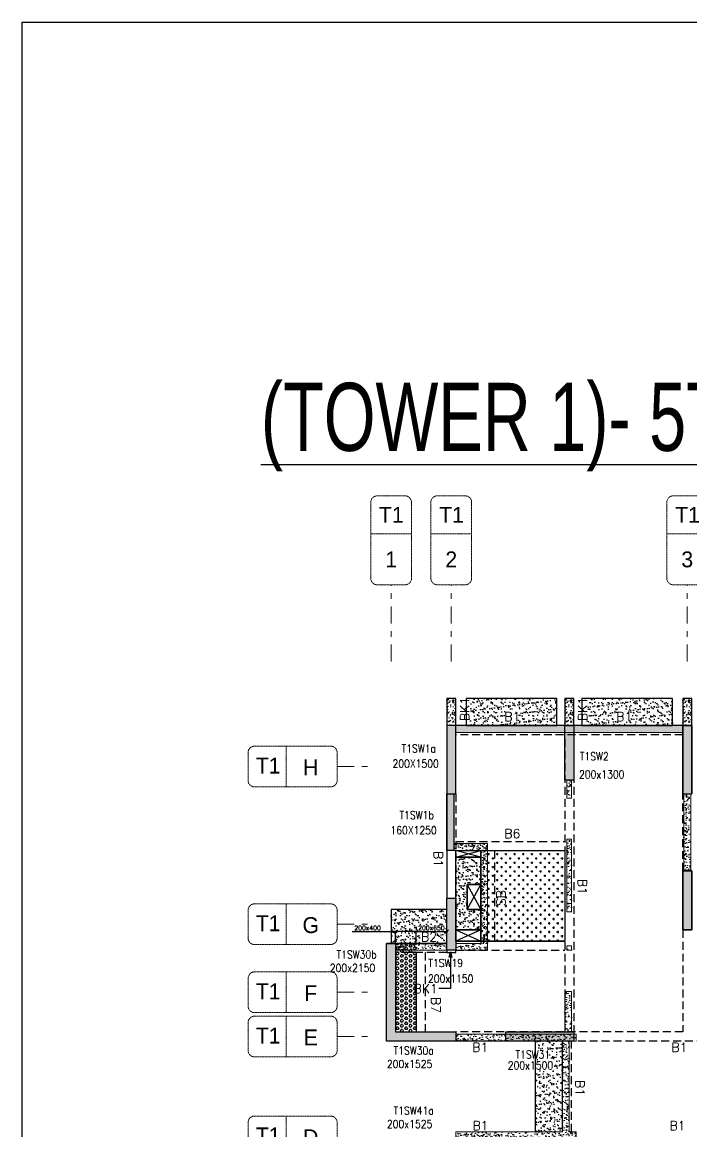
# Model space of a CAD drawing. Header units: millimetres. Extents: x 1078357 to 2594950, y -4969473 to -4636555.
# Drawn here: x 1574105 to 1588858, y -4661446 to -4636994 of the extents above; entities that cross this region are included whole.
import ezdxf
from ezdxf.enums import TextEntityAlignment as Align

# ---------------------------------------------------------------- set-up
doc = ezdxf.new("R2010")
doc.units = ezdxf.units.MM
doc.header["$PDMODE"] = 35
for name, pattern in [('CENTER', [2, 1.25, -0.25, 0.25, -0.25]), ('CONTINOUS', [0]), ('DGN STYLE 7', [8.34, 3.75, -1.67, 1.25, -1.67]), ('HIDDEN', [0.375, 0.25, -0.125]), ('New Retail block$0$CONTINOUS', [0])]:
    doc.linetypes.add(name, pattern=pattern)
doc.layers.get('0').update_dxf_attribs({"lineweight": 0})
doc.layers.get('Defpoints').update_dxf_attribs({"lineweight": 0})
for name, color, linetype, lineweight in [('A-_ANOTDIMA_D-', 6, 'Continuous', 13), ('A-_ANOTGRID_E-', 8, 'DGN STYLE 7', 13), ('Boundary', 40, 'Continuous', 30), ('COL. NO.', 30, 'Continuous', 25), ('COL. SIZE', 7, 'Continuous', 25), ('DIM', 9, 'Continuous', 25), ('GRID LINE', 8, 'Continuous', 0), ('HATCH', 8, 'Continuous', 30), ('S-NON STR RCC WALL', 8, 'Continuous', 0)]:
    doc.layers.add(name, color=color, linetype=linetype, lineweight=lineweight)
for name, color, linetype in [('B-200x325', 201, 'HIDDEN'), ('B-200x375', 41, 'HIDDEN'), ('B-200x400', 44, 'HIDDEN'), ('B-200x650', 241, 'HIDDEN'), ('B-300xSLAB THK.', 151, 'Continuous'), ('BK1-200x650', 241, 'HIDDEN'), ('DC BEAM NO.', 7, 'Continuous'), ('DROP SLAB', 8, 'Continuous'), ('S TEXT', 7, 'Continuous'), ('S-COLUMN_SHEAR WALL', 1, 'Continuous'), ('S-PROJECTION', 54, 'New Retail block$0$CONTINOUS'), ('SLAB FOLD', 8, 'Continuous')]:
    doc.layers.add(name, color=color, linetype=linetype)
doc.styles.add('Roman', font='romans')
doc.styles.add('ROMANS', font='romans.shx', dxfattribs={"width": 0.85})
doc.styles.add('SANSSERIF', font='sas_____.pfb')
doc.styles.get("Standard").update_dxf_attribs({"font": 'Adani Regular.ttf', "height": 500})
doc.dimstyles.new('HARESH', dxfattribs={"dimtxt": 150, "dimasz": 75, "dimexe": 0, "dimexo": 0, "dimgap": 25, "dimtad": 1, "dimdec": 0, "dimdsep": 46, "dimtxsty": 'Roman', "dimblk": 'OBLIQUE', "dimcen": 225, "dimdle": 25, "dimclrd": 2, "dimclre": 2, "dimclrt": 7, "dimadec": 8, "dimazin": 1, "dimtfac": 1, "dimtdec": 0, "dimtmove": 0, "dimatfit": 0, "dimfxl": 1, "dimlwd": -1, "dimlwe": -1, "dimarcsym": 0})

# ---------------------------------------------------------------- blocks, each defined once
blk = doc.blocks.new('_Oblique')
at = {"color": 0, "linetype": 'ByBlock', "lineweight": -2}
blk.add_line((-0.5, -0.5), (0.5, 0.5), dxfattribs=at)
blk = doc.blocks.new('*D1158')
at = {"layer": 'Defpoints', "color": 0, "ltscale": 700, "transparency": 16777216}
for p in [(1582333, -4657030), (1582333, -4657296, 0), (1582783, -4657296, 0)]:
    blk.add_point(p, dxfattribs=at)
at = {"layer": 'DIM', "color": 2, "ltscale": 700, "transparency": 16777216}
for p, q in [((1581377, -4657030), (1582333, -4657030)), ((1582333, -4657030), (1582258, -4657030)), ((1582333, -4657296), (1582333, -4657030)), ((1582783, -4657030), (1582333, -4657030)), ((1582783, -4657030), (1582333, -4657030)), ((1582783, -4657296), (1582783, -4657030)), ((1582783, -4657030), (1582858, -4657030))]:
    blk.add_line(p, q, dxfattribs=at)
at = {"layer": 'DIM', "color": 2, "ltscale": 700, "transparency": 16777216, "xscale": 75, "yscale": 75, "zscale": 75}
blk.add_blockref('_Oblique', (1582333, -4657030), dxfattribs=at)
at = {"layer": 'DIM', "color": 2, "ltscale": 700, "transparency": 16777216, "xscale": 75, "yscale": 75, "zscale": 75, "rotation": 180}
blk.add_blockref('_Oblique', (1582783, -4657030), dxfattribs=at)
at = {"layer": 'DIM', "color": 7, "ltscale": 700, "transparency": 16777216, "insert": (1581714, -4656955), "char_height": 150, "attachment_point": 5, "style": 'Roman'}
blk.add_mtext('{\\H0.666667x;200x400}', dxfattribs=at)
blk = doc.blocks.new('*D1159')
at = {"layer": 'Defpoints', "color": 0, "ltscale": 700, "transparency": 16777216}
for p in [(1583458, -4657030), (1582783, -4657296), (1583458, -4657296, 0)]:
    blk.add_point(p, dxfattribs=at)
at = {"layer": 'DIM', "color": 2, "ltscale": 700, "transparency": 16777216}
for p, q in [((1582758, -4657030), (1583483, -4657030)), ((1582783, -4657296), (1582783, -4657030)), ((1583458, -4657296), (1583458, -4657030))]:
    blk.add_line(p, q, dxfattribs=at)
at = {"layer": 'DIM', "color": 2, "ltscale": 700, "transparency": 16777216, "xscale": 75, "yscale": 75, "zscale": 75, "rotation": 180}
blk.add_blockref('_Oblique', (1582783, -4657030), dxfattribs=at)
at = {"layer": 'DIM', "color": 2, "ltscale": 700, "transparency": 16777216, "xscale": 75, "yscale": 75, "zscale": 75}
blk.add_blockref('_Oblique', (1583458, -4657030), dxfattribs=at)
at = {"layer": 'DIM', "color": 7, "ltscale": 700, "transparency": 16777216, "insert": (1583121, -4656955), "char_height": 150, "attachment_point": 5, "style": 'Roman'}
blk.add_mtext('{\\H0.666667x;200x650}', dxfattribs=at)
blk = doc.blocks.new('G$CD63B60BD')
at = {"layer": 'COL. NO.', "linetype": 'Continuous', "style": 'ROMANS', "width": 0.85}
for s, p in [('T1SW1a', (-995, 15309, -320)), ('T1SW2', (2932, 15138, -320)), ('T1SW1b', (-1041, 13841, -320)), ('T1SW30b', (-2429, 10769, -320)), ('T1SW19', (-405, 10582, -320)), ('T1SW30a', (-1171, 8653, -320)), ('T1SW31', (1514, 8565, -320)), ('T1SW41a', (-1171, 7329, -320))]:
    blk.add_text(s, height=175, dxfattribs=at).set_placement(p)
at = {"layer": 'COL. SIZE', "linetype": 'Continuous', "style": 'ROMANS', "width": 0.85}
for s, p in [('200X1500', (-1194, 14976, -320)), ('200x1300', (2915, 14738, -320)), ('160X1250', (-1240, 13507, -320)), ('200x2150', (-2576, 10473, -320)), ('200x1150', (-413, 10238, -320)), ('200x1525', (-1318, 8357, -320)), ('200x1500', (1345, 8325, -320)), ('200x1525', (-1318, 7033, -320))]:
    blk.add_text(s, height=175, dxfattribs=at).set_placement(p)
blk = doc.blocks.new('Tower grid nomenclature-ex')
at = {"layer": 'A-_ANOTGRID_E-'}
blk.add_lwpolyline([(-1250, -600), (1750, -600, 0.414214), (2000, -350), (2000, 750, 0.414214), (1750, 1000), (-1250, 1000, 0.414214), (-1500, 750), (-1500, -350, 0.414214)], format="xyb", close=True, dxfattribs=at)
blk.add_lwpolyline([(0, 1000), (0, -600)], dxfattribs=at)
at = {"layer": 'A-_ANOTGRID_E-', "flags": 8}
for p in [(-1235, 400), (1788, 400)]:
    blk.add_attdef('GRID', text='', height=625, dxfattribs=at).set_placement(p, align=Align.MIDDLE_CENTER)
blk = doc.blocks.new('T1')
at = {"layer": 'GRID LINE', "linetype": 'DGN STYLE 7', "ltscale": 100, "elevation": 0}
for points in [[(38311, -31827), (38311, -30138)], [(39636, -31827), (39636, -30138)], [(44836, -31827), (44836, -30138)], [(37120, -34143), (37927, -34143)], [(37120, -37618), (37927, -37618)], [(37120, -39118), (37927, -39118)], [(37120, -40093), (37927, -40093)]]:
    blk.add_lwpolyline(points, dxfattribs=at)
at = {"layer": 'GRID LINE'}
ref = blk.add_blockref('Tower grid nomenclature-ex', (38199, -29018, 0), dxfattribs=dict(at, xscale=0.56, yscale=0.56, zscale=0.56, rotation=270))
ref.add_attrib('GRID', '1', dxfattribs={"layer": 'A-_ANOTGRID_E-', "height": 350}).set_placement((38311, -29578, 0), align=Align.MIDDLE_CENTER)
ref.add_attrib('GRID', 'T1', dxfattribs={"layer": 'A-_ANOTGRID_E-', "height": 350}).set_placement((38316, -28598, 0), align=Align.MIDDLE_CENTER)
ref = blk.add_blockref('Tower grid nomenclature-ex', (39524, -29018, 0), dxfattribs=dict(at, xscale=0.56, yscale=0.56, zscale=0.56, rotation=270))
ref.add_attrib('GRID', '2', dxfattribs={"layer": 'A-_ANOTGRID_E-', "height": 350}).set_placement((39636, -29578, 0), align=Align.MIDDLE_CENTER)
ref.add_attrib('GRID', 'T1', dxfattribs={"layer": 'A-_ANOTGRID_E-', "height": 350}).set_placement((39641, -28598, 0), align=Align.MIDDLE_CENTER)
ref = blk.add_blockref('Tower grid nomenclature-ex', (44724, -29018, 0), dxfattribs=dict(at, xscale=0.56, yscale=0.56, zscale=0.56, rotation=270))
ref.add_attrib('GRID', '3', dxfattribs={"layer": 'A-_ANOTGRID_E-', "height": 350}).set_placement((44836, -29578, 0), align=Align.MIDDLE_CENTER)
ref.add_attrib('GRID', 'T1', dxfattribs={"layer": 'A-_ANOTGRID_E-', "height": 350}).set_placement((44841, -28598, 0), align=Align.MIDDLE_CENTER)
ref = blk.add_blockref('Tower grid nomenclature-ex', (36000, -34255, 0), dxfattribs=dict(at, xscale=0.56, yscale=0.56, zscale=0.56))
ref.add_attrib('GRID', 'H', dxfattribs={"layer": 'A-_ANOTGRID_E-', "height": 350}).set_placement((36540, -34163, 0), align=Align.MIDDLE_CENTER)
ref.add_attrib('GRID', 'T1', dxfattribs={"layer": 'A-_ANOTGRID_E-', "height": 350}).set_placement((35601, -34122, 0), align=Align.MIDDLE_CENTER)
ref = blk.add_blockref('Tower grid nomenclature-ex', (36000, -37730, 0), dxfattribs=dict(at, xscale=0.56, yscale=0.56, zscale=0.56))
ref.add_attrib('GRID', 'G', dxfattribs={"layer": 'A-_ANOTGRID_E-', "height": 350}).set_placement((36540, -37638, 0), align=Align.MIDDLE_CENTER)
ref.add_attrib('GRID', 'T1', dxfattribs={"layer": 'A-_ANOTGRID_E-', "height": 350}).set_placement((35601, -37597, 0), align=Align.MIDDLE_CENTER)
ref = blk.add_blockref('Tower grid nomenclature-ex', (36000, -39230, 0), dxfattribs=dict(at, xscale=0.56, yscale=0.56, zscale=0.56))
ref.add_attrib('GRID', 'F', dxfattribs={"layer": 'A-_ANOTGRID_E-', "height": 350}).set_placement((36540, -39138, 0), align=Align.MIDDLE_CENTER)
ref.add_attrib('GRID', 'T1', dxfattribs={"layer": 'A-_ANOTGRID_E-', "height": 350}).set_placement((35601, -39097, 0), align=Align.MIDDLE_CENTER)
ref = blk.add_blockref('Tower grid nomenclature-ex', (36000, -40205, 0), dxfattribs=dict(at, xscale=0.56, yscale=0.56, zscale=0.56))
ref.add_attrib('GRID', 'E', dxfattribs={"layer": 'A-_ANOTGRID_E-', "height": 350}).set_placement((36540, -40113, 0), align=Align.MIDDLE_CENTER)
ref.add_attrib('GRID', 'T1', dxfattribs={"layer": 'A-_ANOTGRID_E-', "height": 350}).set_placement((35601, -40072, 0), align=Align.MIDDLE_CENTER)
ref = blk.add_blockref('Tower grid nomenclature-ex', (36000, -42405, 0), dxfattribs=dict(at, xscale=0.56, yscale=0.56, zscale=0.56))
ref.add_attrib('GRID', 'D', dxfattribs={"layer": 'A-_ANOTGRID_E-', "height": 350}).set_placement((36540, -42313, 0), align=Align.MIDDLE_CENTER)
ref.add_attrib('GRID', 'T1', dxfattribs={"layer": 'A-_ANOTGRID_E-', "height": 350}).set_placement((35601, -42272, 0), align=Align.MIDDLE_CENTER)

msp = doc.modelspace()

# ---------------------------------------------------------------- hatches: boundary and pattern name
at = {"layer": 'DROP SLAB'}
h = msp.add_hatch(dxfattribs=at)
h.set_pattern_fill('CROSS', color=8, scale=15, angle=180)
h.set_pattern_definition([(180, (1543922.93, -4432348.46), (-95.25, -95.25), [47.625, -142.875]), (270, (1543899.12, -4432324.65), (95.25, -95.25), [47.625, -142.875])])
h.paths.add_polyline_path([(1584208.3, -4655246.2), (1586058.3, -4655246.3), (1586058.3, -4657246.2), (1584208.3, -4657246.1)])
at = {"layer": 'HATCH'}
h = msp.add_hatch(dxfattribs=at)
h.set_pattern_fill('AR-SAND', color=8, scale=3, angle=179.97015)
h.set_pattern_definition([(37.4701541, (-1243725.03, 9335074.12), (-4.7236114, 146.8264517), [0, -115.824, 0, -129.54, 0, -123.825]), (7.4701541, (-1243725.03, 9335074.12), (134.9689868, 214.9772528), [0, -62.484, 0, -104.394, 0, -40.005]), (327.4701541, (-1243818.75, 9335074.16), (237.2979035, 0.3075449), [0, -38.1, 0, -137.16, 0, -179.07]), (317.4701541, (-1243818.75, 9335074.16), (229.1017424, 66.759465), [0, -19.05, 0, -89.916, 0, -102.87])])
h.paths.add_polyline_path([(1585883.5, -4651896.1), (1583883.5, -4651896.1), (1583883.5, -4652496.1), (1585883.5, -4652496.1)])
h = msp.add_hatch(dxfattribs=at)
h.set_pattern_fill('AR-SAND', color=8, scale=3, angle=179.97015)
h.set_pattern_definition([(37.4701541, (-1246275.03, 9335074.12), (-4.7236114, 146.8264517), [0, -115.824, 0, -129.54, 0, -123.825]), (7.4701541, (-1246275.03, 9335074.12), (134.9689868, 214.9772528), [0, -62.484, 0, -104.394, 0, -40.005]), (327.4701541, (-1246368.75, 9335074.16), (237.2979035, 0.3075449), [0, -38.1, 0, -137.16, 0, -179.07]), (317.4701541, (-1246368.75, 9335074.16), (229.1017424, 66.759465), [0, -19.05, 0, -89.916, 0, -102.87])])
h.paths.add_polyline_path([(1588433.5, -4651896.1), (1586433.5, -4651896.1), (1586433.5, -4652496.1), (1588433.5, -4652496.1)])
h = msp.add_hatch(dxfattribs=at)
h.set_pattern_fill('AR-SAND', color=8, scale=3, angle=179.97015)
h.set_pattern_definition([(37.47015413, (-3438174.69, 18703112.5), (-4.72361136, 146.8264517), [0, -115.824, 0, -129.54, 0, -123.825]), (7.4701541, (-3438174.69, 18703112.5), (134.9689868, 214.9772528), [0, -62.484, 0, -104.394, 0, -40.005]), (327.4701541, (-3438268.42, 18703112.55), (237.2979035, 0.3075449), [0, -38.1, 0, -137.16, 0, -179.07]), (317.4701541, (-3438268.42, 18703112.55), (229.1017424, 66.759465), [0, -19.05, 0, -89.916, 0, -102.87])])
h.paths.add_polyline_path([(1583658.3, -4655396.1), (1584208.3, -4655396.1), (1584208.3, -4655996.2), (1583908.3, -4655996.2), (1583908.3, -4656546.1), (1584208.3, -4656546.1), (1584208.3, -4656996.1), (1583658.3, -4656996.1)])
h = msp.add_hatch(dxfattribs=at)
h.set_pattern_fill('AR-SAND', color=8, scale=3, angle=180)
h.set_pattern_definition([(217.5, (1543922.79, -4623624.89), (4.8001, -146.82397), [0, -115.824, 0, -129.54, 0, -123.825]), (187.5, (1543922.8, -4623624.9), (-134.857, -215.0475), [0, -62.484, 0, -104.394, 0, -40.005]), (147.5, (1544016.52, -4623624.89), (-237.2977, -0.43116), [0, -38.1, 0, -137.16, 0, -179.07]), (137.5, (1544016.52, -4623624.9), (-229.0669, -66.8788), [0, -19.05, 0, -89.916, 0, -102.87])])
h.paths.add_polyline_path([(1583458.5, -4656546.1), (1582233.3, -4656546.1), (1582233.3, -4657296.1), (1583458.5, -4657296.1)])
h = msp.add_hatch(dxfattribs=at)
h.set_pattern_fill('AR-SAND', color=8, scale=3, angle=179.97015)
h.set_pattern_definition([(37.4701541, (-2331674.73, 14021843.22), (-4.72361136, 146.8264517), [0, -115.824, 0, -129.54, 0, -123.825]), (7.4701541, (-2331674.73, 14021843.22), (134.9689868, 214.9772528), [0, -62.484, 0, -104.394, 0, -40.005]), (327.4701541, (-2331768.45, 14021843.27), (237.2979035, 0.3075449), [0, -38.1, 0, -137.16, 0, -179.07]), (317.4701541, (-2331768.45, 14021843.27), (229.1017424, 66.759465), [0, -19.05, 0, -89.916, 0, -102.87])])
h.paths.add_polyline_path([(1586008.5, -4659446.2), (1585408.5, -4659446.2), (1585408.5, -4661446.2), (1586008.5, -4661446.2)])
at = {"layer": 'S-COLUMN_SHEAR WALL', "lineweight": 25, "extrusion": (1.00316e-06, 1.91639e-11, 1)}
h = msp.add_hatch(color=1, dxfattribs=at)
h.dxf.hatch_style = 1
h.paths.add_polyline_path([(1583658.3, -4652496.1), (1583458.3, -4652496.1), (1583458.3, -4653996.1), (1583658.3, -4653996.1)])
at = {"layer": 'S-COLUMN_SHEAR WALL', "lineweight": 25}
h = msp.add_hatch(color=1, dxfattribs=at)
h.dxf.hatch_style = 1
h.paths.add_polyline_path([(1586058.3, -4653696.2), (1586258.3, -4653696.2), (1586258.3, -4652496.1), (1586058.3, -4652496.1)])
at = {"layer": 'S-COLUMN_SHEAR WALL', "lineweight": 25, "extrusion": (1.00316e-06, 1.91639e-11, 1)}
h = msp.add_hatch(color=1, dxfattribs=at)
h.dxf.hatch_style = 1
h.paths.add_polyline_path([(1588858.3, -4652496.1), (1588658.3, -4652496.1), (1588658.3, -4653996.1), (1588858.3, -4653996.1)])
at = {"layer": 'S-COLUMN_SHEAR WALL', "lineweight": 25, "extrusion": (1.00316e-06, -2.11765e-11, 1)}
h = msp.add_hatch(color=1, dxfattribs=at)
h.dxf.hatch_style = 1
h.paths.add_polyline_path([(1583618.3, -4655246.3), (1583458.3, -4655246.3), (1583458.3, -4653996.1), (1583618.3, -4653996.1)])
at = {"layer": 'S-COLUMN_SHEAR WALL', "lineweight": 25, "extrusion": (-1.00316e-06, 2.11765e-11, 1)}
h = msp.add_hatch(color=1, dxfattribs=at)
h.dxf.hatch_style = 1
h.paths.add_polyline_path([(1588658.3, -4656996.1), (1588858.3, -4656996.1), (1588858.3, -4655696.1), (1588658.3, -4655696.1)])
at = {"layer": 'S-COLUMN_SHEAR WALL', "lineweight": 25, "extrusion": (1.00316e-06, 1.91639e-11, 1)}
h = msp.add_hatch(color=1, dxfattribs=at)
h.dxf.hatch_style = 1
h.paths.add_polyline_path([(1588858.3, -4656996.1), (1588658.3, -4656996.1), (1588658.3, -4655696.1), (1588858.3, -4655696.1)])
h = msp.add_hatch(color=1, dxfattribs=at)
h.dxf.hatch_style = 1
h.paths.add_polyline_path([(1583658.3, -4657446.1), (1583458.3, -4657446.1), (1583458.3, -4656296.1), (1583658.3, -4656296.1)])
h = msp.add_hatch(color=1, dxfattribs=at)
h.dxf.hatch_style = 1
h.paths.add_polyline_path([(1582333.3, -4659246.1), (1583658.3, -4659246.1), (1583658.3, -4659446.1), (1582133.3, -4659446.1), (1582133.3, -4657296.1), (1582333.3, -4657296.1)])
at = {"layer": 'S-COLUMN_SHEAR WALL', "lineweight": 25}
h = msp.add_hatch(color=1, dxfattribs=at)
h.dxf.hatch_style = 1
h.paths.add_polyline_path([(1584758.3, -4659246.1), (1586258.3, -4659246.1), (1586258.3, -4659446.1), (1584758.3, -4659446.1)])
at = {"layer": 'S-NON STR RCC WALL'}
h = msp.add_hatch(dxfattribs=at)
h.set_pattern_fill('AR-CONC', color=256, angle=180)
h.set_pattern_definition([(50, (-6950386.48, 32903192.09), (182.184669, -15.93908554), [19.05, -209.55]), (355, (-6950386.48, 32903192.09), (-35.2434214, 191.0568452), [15.24, -167.6405842]), (100.4514447, (-6950371.3, 32903190.76), (146.9412471, 175.1177519), [16.1900088, -178.0902446]), (46.1842, (-6950386.48, 32903242.89), (271.0790409, -42.0423279), [28.575, -314.325]), (96.6355576, (-6950363.9, 32903239.38), (237.404134, 247.4261246), [24.2850231, -267.1356082]), (351.1841512, (-6950386.48, 32903242.9), (237.404134, 247.4261246), [22.859967, -251.459732]), (21, (-6950361.08, 32903230.19), (151.61439127, -102.2651982), [19.05, -209.55]), (326, (-6950361.08, 32903230.19), (61.80202835, 184.1879661), [15.24, -167.64]), (71.451445, (-6950348.45, 32903221.66), (213.4164193, 81.9227689), [16.1900088, -178.0899376]), (37.5, (-6950386.48, 32903192.086), (3.08860325, 84.55503887), [0, -165.608, 0, -170.18, 0, -168.275]), (7.5, (-6950386.48, 32903192.09), (66.8196625, 100.18057482), [0, -97.028, 0, -161.798, 0, -64.135]), (327.5, (-6950443.12, 32903192.086), (135.59059517, -5.72874399), [0, -63.5, 0, -198.12, 0, -262.89]), (317.5, (-6950468.52, 32903192.09), (148.1291814, 25.42649103), [0, -82.55, 0, -131.572, 0, -186.69])])
h.paths.add_polyline_path([(1583658.3, -4652496.1), (1583658.3, -4651896.1), (1583458.3, -4651896.1), (1583458.3, -4652496.1), (1583658.3, -4652496.1)], is_closed=False)
h = msp.add_hatch(dxfattribs=at)
h.set_pattern_fill('AR-CONC', color=256, angle=180)
h.set_pattern_definition([(50, (-6947786.48, 32903192.09), (182.184669, -15.93908554), [19.05, -209.55]), (355, (-6947786.48, 32903192.09), (-35.2434214, 191.0568452), [15.24, -167.6405842]), (100.4514447, (-6947771.3, 32903190.76), (146.9412471, 175.1177519), [16.1900088, -178.0902446]), (46.1842, (-6947786.48, 32903242.89), (271.0790409, -42.0423279), [28.575, -314.325]), (96.6355576, (-6947763.9, 32903239.38), (237.404134, 247.4261246), [24.2850231, -267.1356082]), (351.1841512, (-6947786.48, 32903242.9), (237.404134, 247.4261246), [22.859967, -251.459732]), (21, (-6947761.08, 32903230.19), (151.61439127, -102.2651982), [19.05, -209.55]), (326, (-6947761.08, 32903230.19), (61.80202835, 184.1879661), [15.24, -167.64]), (71.451445, (-6947748.45, 32903221.66), (213.4164193, 81.9227689), [16.1900088, -178.0899376]), (37.5, (-6947786.48, 32903192.086), (3.08860325, 84.55503887), [0, -165.608, 0, -170.18, 0, -168.275]), (7.5, (-6947786.48, 32903192.09), (66.8196625, 100.18057482), [0, -97.028, 0, -161.798, 0, -64.135]), (327.5, (-6947843.12, 32903192.086), (135.59059517, -5.72874399), [0, -63.5, 0, -198.12, 0, -262.89]), (317.5, (-6947868.52, 32903192.09), (148.1291814, 25.42649103), [0, -82.55, 0, -131.572, 0, -186.69])])
h.paths.add_polyline_path([(1586258.3, -4652496.1), (1586258.3, -4651896.1), (1586058.3, -4651896.1), (1586058.3, -4652496.1), (1586258.3, -4652496.1)], is_closed=False)
h = msp.add_hatch(dxfattribs=at)
h.set_pattern_fill('AR-CONC', color=256, angle=180)
h.set_pattern_definition([(50, (-6945186.48, 32903192.09), (182.184669, -15.93908554), [19.05, -209.55]), (355, (-6945186.48, 32903192.09), (-35.2434214, 191.0568452), [15.24, -167.6405842]), (100.4514447, (-6945171.3, 32903190.76), (146.9412471, 175.1177519), [16.1900088, -178.0902446]), (46.1842, (-6945186.48, 32903242.89), (271.0790409, -42.0423279), [28.575, -314.325]), (96.6355576, (-6945163.9, 32903239.38), (237.404134, 247.4261246), [24.2850231, -267.1356082]), (351.1841512, (-6945186.48, 32903242.9), (237.404134, 247.4261246), [22.859967, -251.459732]), (21, (-6945161.08, 32903230.19), (151.61439127, -102.2651982), [19.05, -209.55]), (326, (-6945161.08, 32903230.19), (61.80202835, 184.1879661), [15.24, -167.64]), (71.451445, (-6945148.45, 32903221.66), (213.4164193, 81.9227689), [16.1900088, -178.0899376]), (37.5, (-6945186.48, 32903192.086), (3.08860325, 84.55503887), [0, -165.608, 0, -170.18, 0, -168.275]), (7.5, (-6945186.48, 32903192.09), (66.8196625, 100.18057482), [0, -97.028, 0, -161.798, 0, -64.135]), (327.5, (-6945243.12, 32903192.086), (135.59059517, -5.72874399), [0, -63.5, 0, -198.12, 0, -262.89]), (317.5, (-6945268.52, 32903192.09), (148.1291814, 25.42649103), [0, -82.55, 0, -131.572, 0, -186.69])])
h.paths.add_polyline_path([(1588858.3, -4652496.1), (1588858.3, -4651896.1), (1588658.3, -4651896.1), (1588658.3, -4652496.1), (1588858.3, -4652496.1)], is_closed=False)
h = msp.add_hatch(dxfattribs=at)
h.set_pattern_fill('AR-CONC', color=256, angle=180)
h.set_pattern_definition([(50, (-5853161.9, 28027896.47), (182.184669, -15.93908554), [19.05, -209.55]), (355, (-5853161.9, 28027896.47), (-35.2434214, 191.0568452), [15.24, -167.6405842]), (100.4514447, (-5853146.72, 28027895.14), (146.9412471, 175.1177519), [16.1900088, -178.0902446]), (46.1842, (-5853161.9, 28027947.27), (271.0790409, -42.042328), [28.575, -314.325]), (96.6355576, (-5853139.31, 28027943.77), (237.404134, 247.4261246), [24.2850231, -267.1356082]), (351.1841512, (-5853161.9, 28027947.27), (237.404134, 247.4261246), [22.859967, -251.459732]), (21, (-5853136.5, 28027934.57), (151.6143913, -102.2651982), [19.05, -209.55]), (326, (-5853136.5, 28027934.57), (61.8020283, 184.1879661), [15.24, -167.64]), (71.451445, (-5853123.87, 28027926.05), (213.4164193, 81.9227689), [16.1900088, -178.0899376]), (37.5, (-5853161.9, 28027896.47), (3.08860325, 84.55503887), [0, -165.608, 0, -170.18, 0, -168.275]), (7.5, (-5853161.9, 28027896.47), (66.8196625, 100.18057482), [0, -97.028, 0, -161.798, 0, -64.135]), (327.5, (-5853218.545, 28027896.47), (135.59059517, -5.72874399), [0, -63.5, 0, -198.12, 0, -262.89]), (317.5, (-5853243.95, 28027896.47), (148.1291814, 25.42649103), [0, -82.55, 0, -131.572, 0, -186.69])])
h.paths.add_polyline_path([(1583661.5, -4652496.1), (1588658.6, -4652496.1), (1588658.6, -4652646.1), (1583661.5, -4652646.1)])
h = msp.add_hatch(dxfattribs=at)
h.set_pattern_fill('AR-CONC', color=256, angle=180)
h.set_pattern_definition([(50, (1586171.53, -4660402.88), (182.1847, -15.939), [19.05, -209.55]), (355, (1586171.53, -4660402.88), (-35.2434, 191.057), [15.24, -167.6406]), (100.4514, (1586186.71, -4660404.2), (146.9412, 175.1178), [16.19, -178.09]), (46.1842, (1586171.53, -4660352.08), (271.079, -42.042), [28.575, -314.325]), (96.6356, (1586194.12, -4660355.58), (237.404, 247.426), [24.285, -267.136]), (351.184, (1586171.53, -4660352.08), (237.404, 247.426), [22.86, -251.46]), (21, (1586196.93, -4660364.78), (151.6144, -102.2652), [19.05, -209.55]), (326, (1586196.93, -4660364.78), (61.802, 184.188), [15.24, -167.64]), (71.4514, (1586209.57, -4660373.3), (213.4164, 81.923), [16.19, -178.09]), (37.5, (1586171.53, -4660402.877), (3.0886, 84.55504), [0, -165.608, 0, -170.18, 0, -168.275]), (7.5, (1586171.53, -4660402.88), (66.8197, 100.1806), [0, -97.028, 0, -161.798, 0, -64.135]), (327.5, (1586114.89, -4660402.88), (135.5906, -5.72874), [0, -63.5, 0, -198.12, 0, -262.89]), (317.5, (1586089.49, -4660402.88), (148.1292, 25.4265), [0, -82.55, 0, -131.572, 0, -186.69])])
h.paths.add_polyline_path([(1586108.5, -4653696.2), (1586208.5, -4653696.2), (1586208.5, -4654096.1), (1586108.5, -4654096.1)])
at = {"layer": 'S-NON STR RCC WALL', "ltscale": 700}
h = msp.add_hatch(dxfattribs=at)
h.set_pattern_fill('AR-CONC', color=256)
h.set_pattern_definition([(50, (455567.2, 23899.88), (182.184669, -15.9390855), [19.05, -209.55]), (355, (455567.2, 23899.88), (-35.2434214, 191.056845), [15.24, -167.640584]), (100.4514447, (455582.38, 23898.56), (146.941247, 175.117752), [16.190009, -178.0902446]), (46.1842, (455567.2, 23950.68), (271.079041, -42.042328), [28.575, -314.325]), (96.6355576, (455589.78, 23947.18), (237.404134, 247.426125), [24.285023, -267.135608]), (351.184151, (455567.2, 23950.68), (237.404134, 247.426125), [22.859967, -251.459732]), (21, (455592.6, 23937.98), (151.6143913, -102.265198), [19.05, -209.55]), (326, (455592.6, 23937.98), (61.802028, 184.187966), [15.24, -167.64]), (71.451445, (455605.23, 23929.46), (213.416419, 81.922769), [16.190009, -178.0899376]), (37.5, (455567.195, 23899.884), (3.08860325, 84.5550389), [0, -165.608, 0, -170.18, 0, -168.275]), (7.5, (455567.195, 23899.88), (66.8196625, 100.1805748), [0, -97.028, 0, -161.798, 0, -64.135]), (327.5, (455510.55, 23899.884), (135.5905952, -5.728744), [0, -63.5, 0, -198.12, 0, -262.89]), (317.5, (455485.15, 23899.88), (148.1291814, 25.426491), [0, -82.55, 0, -131.572, 0, -186.69])])
h.paths.add_polyline_path([(1588683.5, -4653996.1), (1588833.5, -4653996.1), (1588833.5, -4655696.1), (1588683.5, -4655696.1)])
at = {"layer": 'S-NON STR RCC WALL'}
h = msp.add_hatch(dxfattribs=at)
h.set_pattern_fill('AR-CONC', color=256, angle=180)
h.set_pattern_definition([(50, (-5853161.9, 28027896.47), (182.184669, -15.93908554), [19.05, -209.55]), (355, (-5853161.9, 28027896.47), (-35.2434214, 191.0568452), [15.24, -167.6405842]), (100.4514447, (-5853146.72, 28027895.14), (146.9412471, 175.1177519), [16.1900088, -178.0902446]), (46.1842, (-5853161.9, 28027947.27), (271.0790409, -42.042328), [28.575, -314.325]), (96.6355576, (-5853139.31, 28027943.77), (237.404134, 247.4261246), [24.2850231, -267.1356082]), (351.1841512, (-5853161.9, 28027947.27), (237.404134, 247.4261246), [22.859967, -251.459732]), (21, (-5853136.5, 28027934.57), (151.6143913, -102.2651982), [19.05, -209.55]), (326, (-5853136.5, 28027934.57), (61.8020283, 184.1879661), [15.24, -167.64]), (71.451445, (-5853123.87, 28027926.05), (213.4164193, 81.9227689), [16.1900088, -178.0899376]), (37.5, (-5853161.9, 28027896.47), (3.08860325, 84.55503887), [0, -165.608, 0, -170.18, 0, -168.275]), (7.5, (-5853161.9, 28027896.47), (66.8196625, 100.18057482), [0, -97.028, 0, -161.798, 0, -64.135]), (327.5, (-5853218.545, 28027896.47), (135.59059517, -5.72874399), [0, -63.5, 0, -198.12, 0, -262.89]), (317.5, (-5853243.95, 28027896.47), (148.1291814, 25.42649103), [0, -82.55, 0, -131.572, 0, -186.69])])
h.paths.add_polyline_path([(1583618.4, -4655246.3), (1583618.4, -4655096.1), (1584358.5, -4655096.1), (1584358.5, -4657446.1), (1583658.5, -4657446.1), (1583658.6, -4657296.1), (1584208.5, -4657296.1), (1584208.5, -4655246.1), (1583618.4, -4655246.1)])
h = msp.add_hatch(dxfattribs=at)
h.set_pattern_fill('AR-CONC', color=256, angle=180)
h.set_pattern_definition([(50, (2683396.25, -9344422.06), (182.184669, -15.9390855), [19.05, -209.55]), (355, (2683396.25, -9344422.06), (-35.2434214, 191.056845), [15.24, -167.640584]), (100.4514447, (2683411.43, -9344423.4), (146.941247, 175.117752), [16.190009, -178.0902446]), (46.1842, (2683396.25, -9344371.26), (271.079041, -42.042328), [28.575, -314.325]), (96.6355576, (2683418.84, -9344374.77), (237.404134, 247.426125), [24.285023, -267.135608]), (351.184151, (2683396.25, -9344371.26), (237.404134, 247.426125), [22.859967, -251.459732]), (21, (2683421.65, -9344383.96), (151.6143913, -102.265198), [19.05, -209.55]), (326, (2683421.65, -9344383.96), (61.802028, 184.187966), [15.24, -167.64]), (71.451445, (2683434.28, -9344392.49), (213.416419, 81.922769), [16.190009, -178.0899376]), (37.5, (2683396.247, -9344422.064), (3.08860325, 84.5550389), [0, -165.608, 0, -170.18, 0, -168.275]), (7.5, (2683396.25, -9344422.06), (66.8196625, 100.1805748), [0, -97.028, 0, -161.798, 0, -64.135]), (327.5, (2683339.605, -9344422.064), (135.5905952, -5.728744), [0, -63.5, 0, -198.12, 0, -262.89]), (317.5, (2683314.2, -9344422.06), (148.1291814, 25.426491), [0, -82.55, 0, -131.572, 0, -186.69])])
h.paths.add_polyline_path([(1586108.5, -4654996.1), (1586208.5, -4654996.1), (1586208.5, -4656596.1), (1586108.5, -4656596.1)])
h = msp.add_hatch(dxfattribs=at)
h.set_pattern_fill('AR-CONC', color=256, angle=180)
h.set_pattern_definition([(50, (-4755937.19, 23343877.28), (182.184669, -15.9390855), [19.05, -209.55]), (355, (-4755937.19, 23343877.28), (-35.2434214, 191.0568452), [15.24, -167.6405842]), (100.4514447, (-4755922, 23343875.95), (146.9412471, 175.1177519), [16.1900088, -178.0902446]), (46.1842, (-4755937.19, 23343928.08), (271.0790409, -42.042328), [28.575, -314.325]), (96.6355576, (-4755914.6, 23343924.58), (237.404134, 247.4261246), [24.2850231, -267.1356082]), (351.1841512, (-4755937.2, 23343928.08), (237.404134, 247.4261246), [22.859967, -251.459732]), (21, (-4755911.79, 23343915.38), (151.6143913, -102.2651982), [19.05, -209.55]), (326, (-4755911.79, 23343915.38), (61.8020283, 184.1879661), [15.24, -167.64]), (71.451445, (-4755899.15, 23343906.86), (213.4164193, 81.9227689), [16.1900088, -178.0899376]), (37.5, (-4755937.19, 23343877.28), (3.08860325, 84.55503887), [0, -165.608, 0, -170.18, 0, -168.275]), (7.5, (-4755937.19, 23343877.28), (66.8196625, 100.18057482), [0, -97.028, 0, -161.798, 0, -64.135]), (327.5, (-4755993.83, 23343877.28), (135.59059517, -5.728744), [0, -63.5, 0, -198.12, 0, -262.89]), (317.5, (-4756019.23, 23343877.28), (148.1291814, 25.42649103), [0, -82.55, 0, -131.572, 0, -186.69])])
h.paths.add_polyline_path([(1582333.5, -4657296.1), (1583458.5, -4657296.1), (1583458.5, -4657446.1), (1582333.5, -4657446.1)])
h = msp.add_hatch(dxfattribs=at)
h.set_pattern_fill('AR-CONC', color=256, angle=180)
h.set_pattern_definition([(50, (2683383.03, -9345786.73), (182.184669, -15.9390855), [19.05, -209.55]), (355, (2683383.03, -9345786.73), (-35.2434214, 191.056845), [15.24, -167.640584]), (100.4514447, (2683398.21, -9345788.06), (146.941247, 175.117752), [16.190009, -178.0902446]), (46.1842, (2683383.03, -9345735.93), (271.079041, -42.042328), [28.575, -314.325]), (96.6355576, (2683405.62, -9345739.43), (237.404134, 247.426125), [24.285023, -267.135608]), (351.184151, (2683383.03, -9345735.93), (237.404134, 247.426125), [22.859967, -251.459732]), (21, (2683408.43, -9345748.63), (151.6143913, -102.265198), [19.05, -209.55]), (326, (2683408.43, -9345748.63), (61.802028, 184.187966), [15.24, -167.64]), (71.451445, (2683421.07, -9345757.15), (213.416419, 81.922769), [16.190009, -178.0899376]), (37.5, (2683383.03, -9345786.73), (3.08860325, 84.5550389), [0, -165.608, 0, -170.18, 0, -168.275]), (7.5, (2683383.03, -9345786.73), (66.8196625, 100.1805748), [0, -97.028, 0, -161.798, 0, -64.135]), (327.5, (2683326.39, -9345786.73), (135.5905952, -5.728744), [0, -63.5, 0, -198.12, 0, -262.89]), (317.5, (2683300.99, -9345786.73), (148.1291814, 25.426491), [0, -82.55, 0, -131.572, 0, -186.69])])
h.paths.add_polyline_path([(1586108.5, -4657446.1), (1586208.5, -4657446.1), (1586208.5, -4657346.1), (1586108.5, -4657346.1)])
h = msp.add_hatch(dxfattribs=at)
h.set_pattern_fill('AR-CONC', color=256, angle=180)
h.set_pattern_definition([(50, (-5865476.65, 28027896.46), (182.184669, -15.93908554), [19.05, -209.55]), (355, (-5865476.65, 28027896.46), (-35.2434214, 191.0568452), [15.24, -167.6405842]), (100.4514447, (-5865461.47, 28027895.14), (146.9412471, 175.1177519), [16.1900088, -178.0902446]), (46.1842, (-5865476.65, 28027947.26), (271.0790409, -42.042328), [28.575, -314.325]), (96.6355576, (-5865454.06, 28027943.76), (237.404134, 247.4261246), [24.2850231, -267.1356082]), (351.1841512, (-5865476.65, 28027947.26), (237.404134, 247.4261246), [22.859967, -251.459732]), (21, (-5865451.25, 28027934.56), (151.6143913, -102.2651982), [19.05, -209.55]), (326, (-5865451.25, 28027934.56), (61.8020283, 184.1879661), [15.24, -167.64]), (71.451445, (-5865438.61, 28027926.04), (213.4164193, 81.9227689), [16.1900088, -178.0899376]), (37.5, (-5865476.65, 28027896.463), (3.08860325, 84.55503887), [0, -165.608, 0, -170.18, 0, -168.275]), (7.5, (-5865476.65, 28027896.46), (66.8196625, 100.18057482), [0, -97.028, 0, -161.798, 0, -64.135]), (327.5, (-5865533.29, 28027896.46), (135.59059517, -5.72874399), [0, -63.5, 0, -198.12, 0, -262.89]), (317.5, (-5865558.69, 28027896.46), (148.1291814, 25.42649103), [0, -82.55, 0, -131.572, 0, -186.69])])
h.paths.add_polyline_path([(1586058.5, -4658356.1), (1586208.5, -4658356.1), (1586208.5, -4659246), (1586058.5, -4659246)])
h = msp.add_hatch(dxfattribs=at)
h.set_pattern_fill('AR-CONC', color=256, angle=180)
h.set_pattern_definition([(50, (-3665777.22, 18659858.09), (182.184669, -15.9390855), [19.05, -209.55]), (355, (-3665777.22, 18659858.09), (-35.2434214, 191.0568452), [15.24, -167.6405842]), (100.4514447, (-3665762.04, 18659856.76), (146.9412471, 175.1177519), [16.1900088, -178.0902446]), (46.1842, (-3665777.22, 18659908.9), (271.0790409, -42.042328), [28.575, -314.325]), (96.6355576, (-3665754.63, 18659905.39), (237.404134, 247.4261246), [24.285023, -267.135608]), (351.1841512, (-3665777.22, 18659908.9), (237.404134, 247.4261246), [22.859967, -251.459732]), (21, (-3665751.82, 18659896.19), (151.6143913, -102.2651982), [19.05, -209.55]), (326, (-3665751.82, 18659896.19), (61.8020283, 184.1879661), [15.24, -167.64]), (71.451445, (-3665739.18, 18659887.67), (213.4164193, 81.9227689), [16.1900088, -178.0899376]), (37.5, (-3665777.22, 18659858.09), (3.08860325, 84.55503887), [0, -165.608, 0, -170.18, 0, -168.275]), (7.5, (-3665777.22, 18659858.09), (66.8196625, 100.18057482), [0, -97.028, 0, -161.798, 0, -64.135]), (327.5, (-3665833.86, 18659858.09), (135.59059517, -5.728744), [0, -63.5, 0, -198.12, 0, -262.89]), (317.5, (-3665859.26, 18659858.09), (148.1291814, 25.42649103), [0, -82.55, 0, -131.572, 0, -186.69])])
h.paths.add_polyline_path([(1583658.5, -4659446.1), (1583658.5, -4659296.1), (1586308.5, -4659296.1), (1586308.5, -4659446.1), (1586158.5, -4659446.1), (1586158.5, -4661446.1), (1586308.5, -4661446.2), (1586308.5, -4661596.1), (1583658.5, -4661596.1), (1583658.5, -4661446.1), (1586008.5, -4661446.1), (1586008.5, -4659446.1)])
at = {"layer": 'SLAB FOLD', "ltscale": 1000}
h = msp.add_hatch(dxfattribs=at)
h.set_pattern_fill('HEX', color=8, scale=10, angle=180)
h.set_pattern_definition([(180, (2683383.17, -9154510.3), (-7e-15, -54.99261315), [31.75, -63.5]), (300, (2683383.17, -9154510.3), (47.625, 27.4963066), [31.75, -63.5]), (240, (2683351.42, -9154510.3), (47.625, -27.4963066), [31.75, -63.5])])
h.paths.add_polyline_path([(1582783.5, -4659235.5), (1582333.5, -4659235.5), (1582333.5, -4657296.1), (1582783.5, -4657296.1)])

# ---------------------------------------------------------------- linework, layer by layer
at = {"layer": 'B-200x325', "ltscale": 700}
for p, q in [((1583658.3, -4655046.3, 0), (1586058.3, -4655046.3, 0)), ((1583658.5, -4657446.1, 0), (1586058.3, -4657446.1, 0))]:
    msp.add_line(p, q, dxfattribs=at)
at = {"layer": 'B-200x325', "linetype": 'Continuous', "ltscale": 700}
for p, q in [((1583658.3, -4655246.3, 0), (1586058.3, -4655246.3, 0)), ((1583658.5, -4657246.1, 0), (1586058.3, -4657246.1, 0))]:
    msp.add_line(p, q, dxfattribs=at)
at = {"layer": 'B-200x375', "linetype": 'Continuous', "ltscale": 700}
msp.add_line((1582783.5, -4657496.1, 0), (1582783.5, -4659235.5, 0), dxfattribs=at)
at = {"layer": 'B-200x375', "ltscale": 700}
msp.add_line((1582983.5, -4657496.1, 0), (1582983.5, -4659246.1), dxfattribs=at)
at = {"layer": 'B-200x400', "linetype": 'ByBlock', "ltscale": 500}
msp.add_line((1582783.5, -4657296.1, 0), (1582333.5, -4657296.1, 0), dxfattribs=at)
at = {"layer": 'B-200x400', "linetype": 'HIDDEN', "ltscale": 500}
msp.add_line((1582783.5, -4657496.1, 0), (1582333.5, -4657496.1, 0), dxfattribs=at)
at = {"layer": 'B-200x650', "linetype": 'CONTINOUS', "ltscale": 700}
for p, q in [((1583658.3, -4651896.1, 0), (1583458.3, -4651896.1, 0)), ((1583458.3, -4651896.1, 0), (1583458.3, -4652496.1)), ((1583658.3, -4652496.1), (1583658.3, -4651896.1, 0)), ((1586258.3, -4651896.1, 0), (1586058.3, -4651896.1, 0)), ((1586058.3, -4651896.1, 0), (1586058.3, -4652496.1)), ((1586258.3, -4652496.1), (1586258.3, -4651896.1, 0)), ((1588858.3, -4651896.1, 0), (1588658.3, -4651896.1, 0)), ((1588658.3, -4651896.1, 0), (1588658.3, -4652496.1)), ((1588858.3, -4652496.1), (1588858.3, -4651896.1, 0)), ((1588658.5, -4652496.1, 0), (1583658.5, -4652496.1, 0)), ((1583458.5, -4653996.1, 0), (1583458.5, -4656296.1, 0)), ((1583458.5, -4657296.1, 0), (1582133.5, -4657296.1, 0)), ((1582133.5, -4657346.1, 0), (1582133.5, -4657296.1, 0)), ((1583458.3, -4657296.1, 0), (1582783.5, -4657296.1, 0)), ((1583458.3, -4657446.1, 0), (1583458.3, -4657496.1, 0)), ((1586008.5, -4659446, 0), (1583658.5, -4659446, 0)), ((1586008.5, -4661446, 0), (1586008.5, -4659446, 0))]:
    msp.add_line(p, q, dxfattribs=at)
at = {"layer": 'B-200x650', "linetype": 'HIDDEN', "ltscale": 700}
for p, q in [((1588658.5, -4652696.1, 0), (1583658.5, -4652696.1, 0)), ((1586058.5, -4652796.2, 0), (1586058.5, -4659246, 0)), ((1586258.5, -4652796.2, 0), (1586258.5, -4659246, 0)), ((1583658.5, -4653996.1, 0), (1583658.5, -4656296.1, 0)), ((1588658.5, -4655696.1, 0), (1588658.5, -4653996.1, 0)), ((1588658.5, -4656996.1, 0), (1588658.5, -4659246, 0)), ((1583458.5, -4657496.1, 0), (1582333.5, -4657496.1, 0)), ((1583458.3, -4657496.1, 0), (1582783.5, -4657496.1, 0)), ((1588658.5, -4659246, 0), (1583658.5, -4659246, 0)), ((1586208.5, -4661446, 0), (1586208.5, -4659446, 0)), ((1595183.3, -4659446, 0), (1586308.5, -4659446, 0))]:
    msp.add_line(p, q, dxfattribs=at)
at = {"layer": 'B-200x650', "linetype": 'Continuous', "ltscale": 700}
msp.add_line((1586058.3, -4655246.3, 0), (1586058.3, -4657246.1, 0), dxfattribs=at)
at = {"layer": 'B-200x650', "ltscale": 700}
for p, q in [((1583458.3, -4656296.1, 0), (1583459, -4656296.1, 0)), ((1583458.5, -4656296.1, 0), (1583459.2, -4656296.1, 0)), ((1583458.3, -4656496.1, 0), (1583458.3, -4656496.1, 0)), ((1583458.5, -4656496.1, 0), (1583458.5, -4656496.1, 0))]:
    msp.add_line(p, q, dxfattribs=at)
at = {"layer": 'B-300xSLAB THK.', "linetype": 'HIDDEN', "ltscale": 700}
for p, q in [((1584208.2, -4655246.5, 0), (1584208.2, -4657246.3, 0)), ((1584508.2, -4655246.5, 0), (1584508.2, -4657246.3, 0))]:
    msp.add_line(p, q, dxfattribs=at)
at = {"layer": 'BK1-200x650', "linetype": 'Continuous', "ltscale": 700, "elevation": 0}
msp.add_lwpolyline([(1583658.5, -4657446.1), (1583458.5, -4657446.1), (1583458.5, -4657496.3), (1583658.5, -4657496.3)], close=True, dxfattribs=at)
at = {"layer": 'Boundary', "ltscale": 700, "elevation": 0}
msp.add_lwpolyline([(1574104.5, -4636994.1), (1679698.7, -4636994.1), (1679698.7, -4682741.1), (1574104.5, -4682741.1)], close=True, dxfattribs=at)
at = {"layer": 'DROP SLAB', "color": 3, "linetype": 'CONTINOUS', "ltscale": 500}
for p, q in [((1583658.3, -4655396.1, 0), (1584208.3, -4655246.3, 0)), ((1584208.3, -4655396.1, 0), (1583659.1, -4655246.3, 0)), ((1583908.3, -4655996.1), (1584208.3, -4656546.1)), ((1583908.3, -4656546.1), (1584208.3, -4655996.2, 0)), ((1583658.3, -4656996.1), (1584208.3, -4657246.1, 0)), ((1584208.3, -4656996.1, 0), (1583658.5, -4657246.1, 0))]:
    msp.add_line(p, q, dxfattribs=at)
at = {"layer": 'DROP SLAB', "color": 3, "linetype": 'CONTINOUS', "ltscale": 500, "elevation": 0}
for points in [[(1583658.3, -4655246.3), (1584208.3, -4655246.3), (1584208.3, -4655396.1), (1583658.3, -4655396.1)], [(1583908.3, -4655996.1), (1584208.3, -4655996.1), (1584208.3, -4656546.1), (1583908.3, -4656546.1)], [(1583658.5, -4656996.1), (1584208.3, -4656996.1), (1584208.3, -4657246), (1583658.5, -4657246)]]:
    msp.add_lwpolyline(points, close=True, dxfattribs=at)
msp.add_lwpolyline([(1586058.3, -4655287.7), (1586058.3, -4657246.1), (1584208.3, -4657246.1), (1584208.3, -4655246.3), (1586058.3, -4655246.3)], dxfattribs=at)
at = {"layer": 'S-COLUMN_SHEAR WALL', "color": 1, "lineweight": 25, "extrusion": (1.00316e-06, 1.91639e-11, 1), "elevation": 1.6}
for points in [[(1583658.3, -4652496.1), (1583458.3, -4652496.1), (1583458.3, -4653996.1), (1583658.3, -4653996.1)], [(1588858.3, -4652496.1), (1588658.3, -4652496.1), (1588658.3, -4653996.1), (1588858.3, -4653996.1)], [(1588858.3, -4656996.1), (1588658.3, -4656996.1), (1588658.3, -4655696.1), (1588858.3, -4655696.1)], [(1583658.3, -4657446.1), (1583458.3, -4657446.1), (1583458.3, -4656296.1), (1583658.3, -4656296.1)]]:
    msp.add_lwpolyline(points, close=True, dxfattribs=at)
at = {"layer": 'S-COLUMN_SHEAR WALL', "color": 1, "lineweight": 25, "elevation": 0}
for points in [[(1586058.3, -4652496.1), (1586258.3, -4652496.1), (1586258.3, -4653696.2), (1586058.3, -4653696.2)], [(1584758.3, -4659246.1), (1586258.3, -4659246.1), (1586258.3, -4659446.1), (1584758.3, -4659446.1)]]:
    msp.add_lwpolyline(points, close=True, dxfattribs=at)
at = {"layer": 'S-COLUMN_SHEAR WALL', "color": 1, "lineweight": 25, "extrusion": (-1.00316e-06, 2.11765e-11, 1), "elevation": -1.6}
msp.add_lwpolyline([(1588658.3, -4653996.1), (1588658.3, -4652496.1), (1588858.3, -4652496.1), (1588858.3, -4653996.1)], dxfattribs=at)
at = {"layer": 'S-COLUMN_SHEAR WALL', "color": 1, "lineweight": 25, "extrusion": (1.00316e-06, -2.11765e-11, 1), "elevation": 1.6}
msp.add_lwpolyline([(1583618.3, -4655246.3), (1583458.3, -4655246.3), (1583458.3, -4653996.1), (1583618.3, -4653996.1)], close=True, dxfattribs=at)
at = {"layer": 'S-COLUMN_SHEAR WALL', "color": 1, "lineweight": 25, "extrusion": (-1.00316e-06, 2.11765e-11, 1), "elevation": -1.6}
msp.add_lwpolyline([(1588658.3, -4656996.1), (1588858.3, -4656996.1), (1588858.3, -4655696.1), (1588658.3, -4655696.1)], close=True, dxfattribs=at)
at = {"layer": 'S-COLUMN_SHEAR WALL', "color": 1, "lineweight": 25, "extrusion": (1.00316e-06, 1.91639e-11, 1), "elevation": 1.6}
msp.add_lwpolyline([(1582333.3, -4659246.1), (1583658.3, -4659246.1), (1583658.3, -4659446.1), (1582133.3, -4659446.1), (1582133.3, -4657296.1), (1582333.3, -4657296.1), (1582333.3, -4659246.1)], dxfattribs=at)
at = {"layer": 'S-NON STR RCC WALL', "elevation": 0}
for points in [[(1583661.5, -4652496.1), (1588658.6, -4652496.1), (1588658.6, -4652646.1), (1583661.5, -4652646.1)], [(1586108.5, -4653696.2), (1586208.5, -4653696.2), (1586208.5, -4654096.1), (1586108.5, -4654096.1)], [(1582333.5, -4657296.1), (1583458.5, -4657296.1), (1583458.5, -4657446.1), (1582333.5, -4657446.1)], [(1583658.5, -4659446.1), (1583658.5, -4659296.1), (1586308.5, -4659296.1), (1586308.5, -4659446.1), (1586158.5, -4659446.1), (1586158.5, -4661446.1), (1586308.5, -4661446.2), (1586308.5, -4661596.1), (1583658.5, -4661596.1), (1583658.5, -4661446.1), (1586008.5, -4661446.1), (1586008.5, -4659446.1)]]:
    msp.add_lwpolyline(points, close=True, dxfattribs=at)
at = {"layer": 'S-NON STR RCC WALL', "ltscale": 700, "elevation": 0}
for points in [[(1588683.5, -4653996.1), (1588833.5, -4653996.1), (1588833.5, -4655696.1), (1588683.5, -4655696.1)], [(1586108.5, -4654996.1), (1586208.5, -4654996.1), (1586208.5, -4656596.1), (1586108.5, -4656596.1)], [(1586108.5, -4657446.1), (1586208.5, -4657446.1), (1586208.5, -4657346.1), (1586108.5, -4657346.1)], [(1586058.5, -4658356.1), (1586208.5, -4658356.1), (1586208.5, -4659246), (1586058.5, -4659246)]]:
    msp.add_lwpolyline(points, close=True, dxfattribs=at)
at = {"layer": 'S-NON STR RCC WALL'}
msp.add_polyline3d([(1583618.4, -4655246.3, 0), (1583618.4, -4655096.1, 0), (1584358.5, -4655096.1, 0), (1584358.5, -4657446.1, 0), (1583658.5, -4657446.1, 0), (1583658.6, -4657296.1, 0), (1584208.5, -4657296.1, 0), (1584208.5, -4655246.1, 0), (1583618.4, -4655246.1, 0)], dxfattribs=at)
at = {"layer": 'S-PROJECTION'}
msp.add_line((1585408.5, -4659446.1, 0), (1585408.5, -4661446.1, 0), dxfattribs=at)
at = {"layer": 'S-PROJECTION', "elevation": 0}
for points in [[(1585883.5, -4651896.1), (1583883.5, -4651896.1), (1583883.5, -4652496.1), (1585883.5, -4652496.1)], [(1588433.5, -4651896.1), (1586433.5, -4651896.1), (1586433.5, -4652496.1), (1588433.5, -4652496.1)], [(1583458.3, -4656546.1), (1582233.3, -4656546), (1582233.3, -4657296.1), (1583458.3, -4657296.1)]]:
    msp.add_lwpolyline(points, close=True, dxfattribs=at)
at = {"layer": 'SLAB FOLD', "color": 8, "ltscale": 1000, "elevation": 0}
msp.add_lwpolyline([(1583658.3, -4655396.1), (1584208.3, -4655396.1), (1584208.3, -4655996.2), (1583908.3, -4655996.2), (1583908.3, -4656546.1), (1584208.3, -4656546.1), (1584208.3, -4656996.1), (1583658.3, -4656996.1), (1583658.3, -4655396.1)], dxfattribs=at)

# ---------------------------------------------------------------- block references
at = {"layer": 'A-_ANOTDIMA_D-', "color": 2, "linetype": 'CENTER', "ltscale": 700}
msp.add_blockref('T1', (1543922.5, -4619253.4, 0), dxfattribs=at)
at = {"layer": 'A-_ANOTDIMA_D-', "color": 2, "ltscale": 700}
msp.add_blockref('G$CD63B60BD', (1583458.3, -4668396.1, 0), dxfattribs=at)

# ---------------------------------------------------------------- texts
at = {"layer": 'B-200x325', "linetype": 'Continuous', "ltscale": 700, "style": 'ROMANS'}
msp.add_text('B6', height=200, rotation=359.99906, dxfattribs=at).set_placement((1584727.8, -4654974.2, -2.7))
at = {"layer": 'B-200x375', "linetype": 'Continuous', "ltscale": 700, "style": 'ROMANS'}
msp.add_text('B7', height=200, rotation=269.99906, dxfattribs=at).set_placement((1583118.3, -4658475.7, -2.7))
at = {"layer": 'B-200x650', "linetype": 'CONTINOUS', "ltscale": 700, "style": 'ROMANS'}
for p in [(1583954, -4652395.8, 50), (1586554, -4652395.8, 50)]:
    msp.add_text('BK1', height=200, rotation=90, dxfattribs=at).set_placement(p)
at = {"layer": 'B-200x650', "linetype": 'HIDDEN', "ltscale": 500, "style": 'ROMANS'}
for rotation, p in [(359.99906, (1584727.8, -4652395.8, -2.7)), (359.99906, (1587193, -4652395.8, -2.7)), (269.99906, (1583172.5, -4655258.3, -2.7)), (269.99906, (1586349, -4655871.1, -2.7)), (359.99906, (1584020.8, -4659683.3, -2.7)), (359.99906, (1588409.6, -4659683.3, -2.7)), (269.99906, (1586292.4, -4660305.6, -2.7)), (0.00094, (1584026.1, -4661408.9, -2.7)), (0.00094, (1588367.7, -4661408.9, -2.7))]:
    msp.add_text('B1', height=200, rotation=rotation, dxfattribs=at).set_placement(p)
at = {"layer": 'B-300xSLAB THK.', "linetype": 'Continuous', "ltscale": 700, "style": 'ROMANS'}
msp.add_text('SB', height=200, rotation=90.00094, dxfattribs=at).set_placement((1584752.9, -4656470.6, -2.7))
at = {"layer": 'BK1-200x650', "linetype": 'Continuous', "ltscale": 700, "style": 'ROMANS'}
msp.add_text('BK1', height=200, rotation=0.00094, dxfattribs=at).set_placement((1582729.6, -4658390.1, -2.7))
at = {"layer": 'DC BEAM NO.', "linetype": 'Continuous', "ltscale": 500, "style": 'ROMANS'}
msp.add_text('B2', height=200, dxfattribs=at).set_placement((1582894, -4657249, -2.7))
at = {"layer": 'S TEXT', "color": 1, "extrusion": (-1.33677e-08, 3.74197e-09, 1), "style": 'SANSSERIF', "width": 0.7}
msp.add_text('%%U(TOWER 1)- 5TH FLOOR ROOF SLAB', height=1500, dxfattribs=at).set_placement((1579364.1, -4646441.2, 0.2))

# ---------------------------------------------------------------- dimensions: what is measured, and where the dimension line sits
at = {"layer": 'DIM', "ltscale": 700}
dim = msp.add_linear_dim(base=(1582333.5, -4657030.1, 0), p1=(1582783.5, -4657296.1, 0), p2=(1582333.5, -4657296.1, 0), text='{\\H0.666667x;200x400}', dimstyle='HARESH', override={"dimtxsty": 'Roman', "dimtmove": 1}, dxfattribs=at)
dim.commit()
dim.dimension.update_dxf_attribs({"geometry": '*D1158', "text_midpoint": (1581714.1, -4657051.8, 0), "dimtype": 160})
dim = msp.add_linear_dim(base=(1583458.5, -4657030.1, 0), p1=(1582783.5, -4657296.1, 0), p2=(1583458.5, -4657296.1, 0), text='{\\H0.666667x;200x650}', dimstyle='HARESH', override={"dimtxsty": 'Roman', "dimtmove": 1}, dxfattribs=at)
dim.commit()
dim.dimension.update_dxf_attribs({"geometry": '*D1159', "text_midpoint": (1583121, -4656955.1, 0)})

# ---------------------------------------------------------------- leaders
at = {"layer": 'BK1-200x650', "linetype": 'Continuous', "ltscale": 700}
msp.add_leader([(1583542.1, -4657476.4, 0), (1583542.1, -4658287.8, 0), (1583283.2, -4658287.8, 0)], dimstyle='HARESH', override={"dimasz": 125, "dimgap": 25, "dimtad": 0, "dimldrblk": 'Open30'}, dxfattribs=at)

doc.saveas('drawing.dxf')
